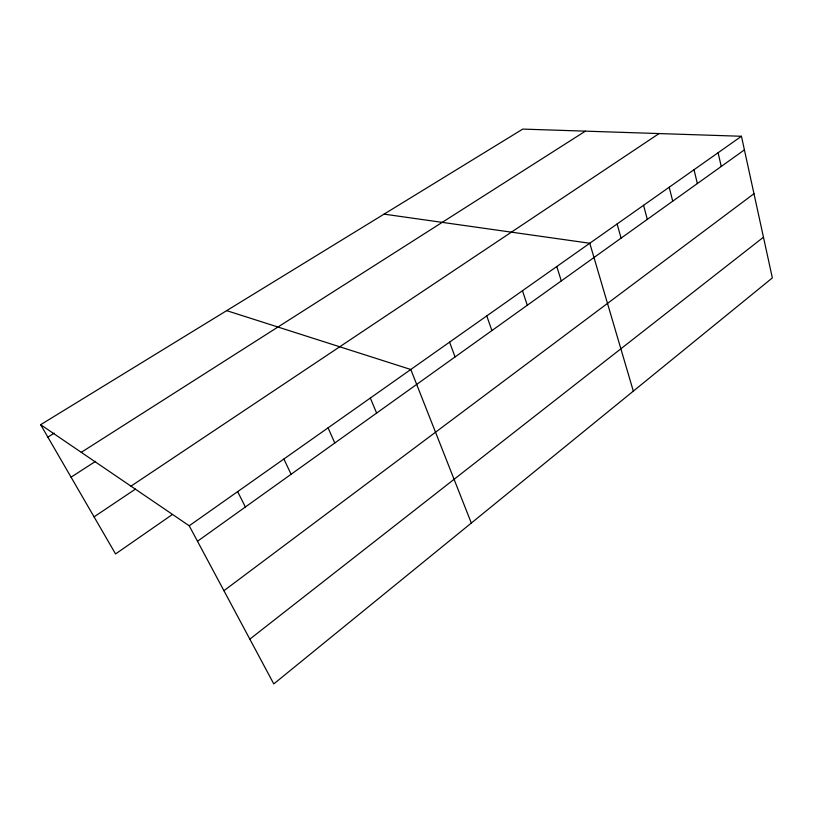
<?xml version="1.0" encoding="UTF-8"?>
<svg xmlns="http://www.w3.org/2000/svg" width="813" height="813" viewBox="0 0 813 813"><rect width="100%" height="100%" fill="white"/><g stroke="black" fill="none" stroke-linecap="round" stroke-linejoin="round"><path stroke-width="1.22" d="M249.835 639.14L763.468 237.213M223.931 590.705L753.976 193.707M197.488 541.265L744.413 149.877M189.216 525.787L741.446 136.269L772.35 277.924L273.778 683.906L189.216 525.787L40.65 424.691L522.759 129.094L741.446 136.269M172.356 514.507L115.558 553.948L40.65 424.691M94.064 516.855L135.415 489.131M130.974 486.164L659.058 133.566M71.066 477.17L95.568 461.347M81.27 452.333L585.39 131.147M47.855 437.13L54.268 433.146M384.061 214.134L589.781 243.25L633.327 391.134M226.664 310.637L410.799 369.498L471.316 523.054M237.65 491.631L245.374 506.997M283.889 459.01L291.095 474.274M328.066 427.851L334.804 443.004M370.332 398.035L376.622 413.075M449.579 342.141L455.067 356.927M486.774 315.911L491.906 330.566M522.485 290.719L527.281 305.251M556.793 266.522L561.285 280.922M617.108 223.971L621.081 238.128M643.561 205.313L647.311 219.358M669.19 187.234L672.727 201.177M694.017 169.724L697.351 183.545M718.092 152.742L721.243 166.452"/></g></svg>
